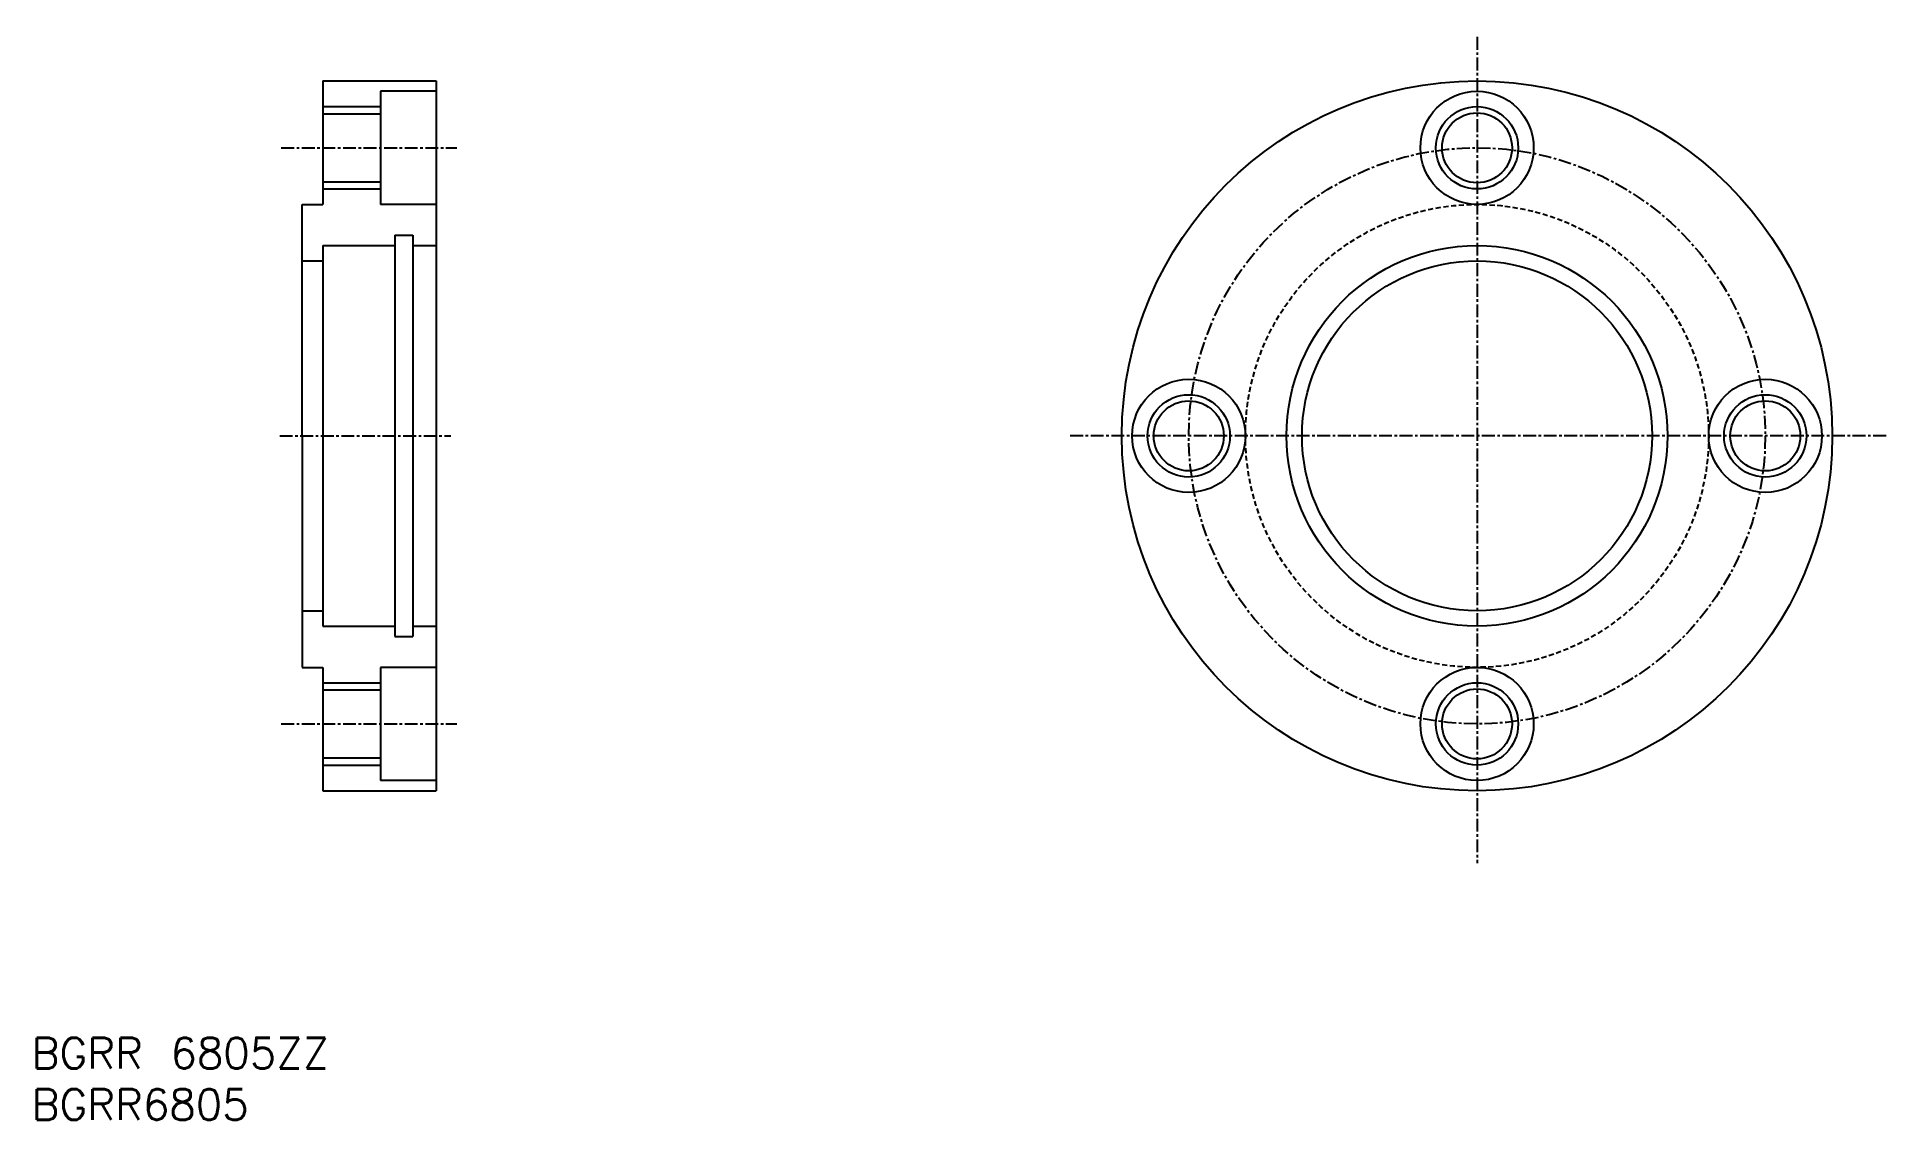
# Model space of a CAD drawing. Extents: x 45 to 225, y 37 to 143.
import ezdxf
from ezdxf.enums import TextEntityAlignment as Align

# ---------------------------------------------------------------- set-up
doc = ezdxf.new("R2010")
doc.units = 0
doc.linetypes.add('CENTER', pattern=[2, 1.25, -0.25, 0.25, -0.25])
doc.linetypes.add('DASHED', pattern=[0.75, 0.5, -0.25])
doc.layers.get('0').update_dxf_attribs({"linetype": 'CONTINUOUS'})
doc.layers.add('CENTER', color=1, linetype='CENTER')
doc.styles.get("Standard").update_dxf_attribs({"font": 'txt.shx', "bigfont": 'extfont.shx'})

msp = doc.modelspace()

# ---------------------------------------------------------------- linework, layer by layer
at = {"color": 7, "linetype": 'CONTINUOUS'}
for p, q in [((73.06, 138.3), (84.06, 138.3)), ((73.06, 138.3), (73.06, 126.3)), ((84.06, 138.3), (84.06, 69.3)), ((84.06, 137.3), (78.66, 137.3)), ((78.66, 137.3), (78.66, 126.3)), ((73.06, 135.1), (78.66, 135.1)), ((73.06, 128.5), (78.66, 128.5)), ((71.06, 103.8), (71.06, 126.3)), ((71.06, 126.3), (73.06, 126.3)), ((84.06, 126.3), (78.66, 126.3)), ((73.06, 122.3), (73.06, 85.3)), ((73.06, 122.3), (80.06, 122.3)), ((80.06, 123.3), (81.81, 123.3)), ((80.06, 123.3), (80.06, 84.3)), ((81.81, 123.3), (81.81, 84.3)), ((81.81, 122.3), (84.06, 122.3)), ((71.06, 120.8), (73.06, 120.8)), ((71.06, 103.8), (71.06, 81.3)), ((71.06, 86.8), (73.06, 86.8)), ((73.06, 85.3), (80.06, 85.3)), ((81.81, 85.3), (84.06, 85.3)), ((80.06, 84.3), (81.81, 84.3)), ((71.06, 81.3), (73.06, 81.3)), ((73.06, 81.3), (73.06, 69.3)), ((78.66, 81.3), (78.66, 70.3)), ((84.06, 81.3), (78.66, 81.3)), ((73.06, 79.1), (78.66, 79.1)), ((73.06, 72.5), (78.66, 72.5)), ((84.06, 70.3), (78.66, 70.3)), ((73.06, 69.3), (84.06, 69.3))]:
    msp.add_line(p, q, dxfattribs=at)
at = {"color": 3, "linetype": 'CONTINUOUS'}
for p, q in [((73.06, 135.8), (78.66, 135.8)), ((73.06, 127.8), (78.66, 127.8)), ((73.06, 79.8), (78.66, 79.8)), ((73.06, 71.8), (78.66, 71.8))]:
    msp.add_line(p, q, dxfattribs=at)
at = {"color": 7, "linetype": 'CONTINUOUS'}
for centre, radius in [((185.17, 103.8), 34.5), ((185.17, 131.8), 5.5), ((185.17, 131.8), 3.4), ((185.17, 103.8), 18.5), ((185.17, 103.8), 17), ((157.17, 103.8), 5.5), ((213.17, 103.8), 5.5), ((157.17, 103.8), 3.4), ((213.17, 103.8), 3.4), ((185.17, 75.8), 5.5), ((185.17, 75.8), 3.4)]:
    msp.add_circle(centre, radius, dxfattribs=at)
at = {"color": 3, "linetype": 'CONTINUOUS'}
for centre in [(185.17, 131.8), (157.17, 103.8), (213.17, 103.8), (185.17, 75.8)]:
    msp.add_circle(centre, 4, dxfattribs=at)
at = {"color": 3, "linetype": 'DASHED'}
msp.add_circle((185.17, 103.8), 22.5, dxfattribs=at)
at = {"layer": 'CENTER', "color": 1, "linetype": 'CENTER'}
for p, q in [((185.17, 142.58), (185.17, 62.28)), ((69.02, 131.8), (86.09, 131.8)), ((68.87, 103.8), (85.51, 103.8)), ((224.9, 103.8), (145.48, 103.8)), ((69.02, 75.8), (86.09, 75.8))]:
    msp.add_line(p, q, dxfattribs=at)
msp.add_circle((185.17, 103.8), 28, dxfattribs=at)

# ---------------------------------------------------------------- texts
at = {"color": 7, "linetype": 'CONTINUOUS'}
for s, p in [('BGRR 6805ZZ', (44.78, 43.8)), ('BGRR6805', (44.78, 38.8))]:
    msp.add_text(s, height=3, dxfattribs=at).set_placement(p, align=Align.MIDDLE_LEFT)

doc.saveas('drawing.dxf')
